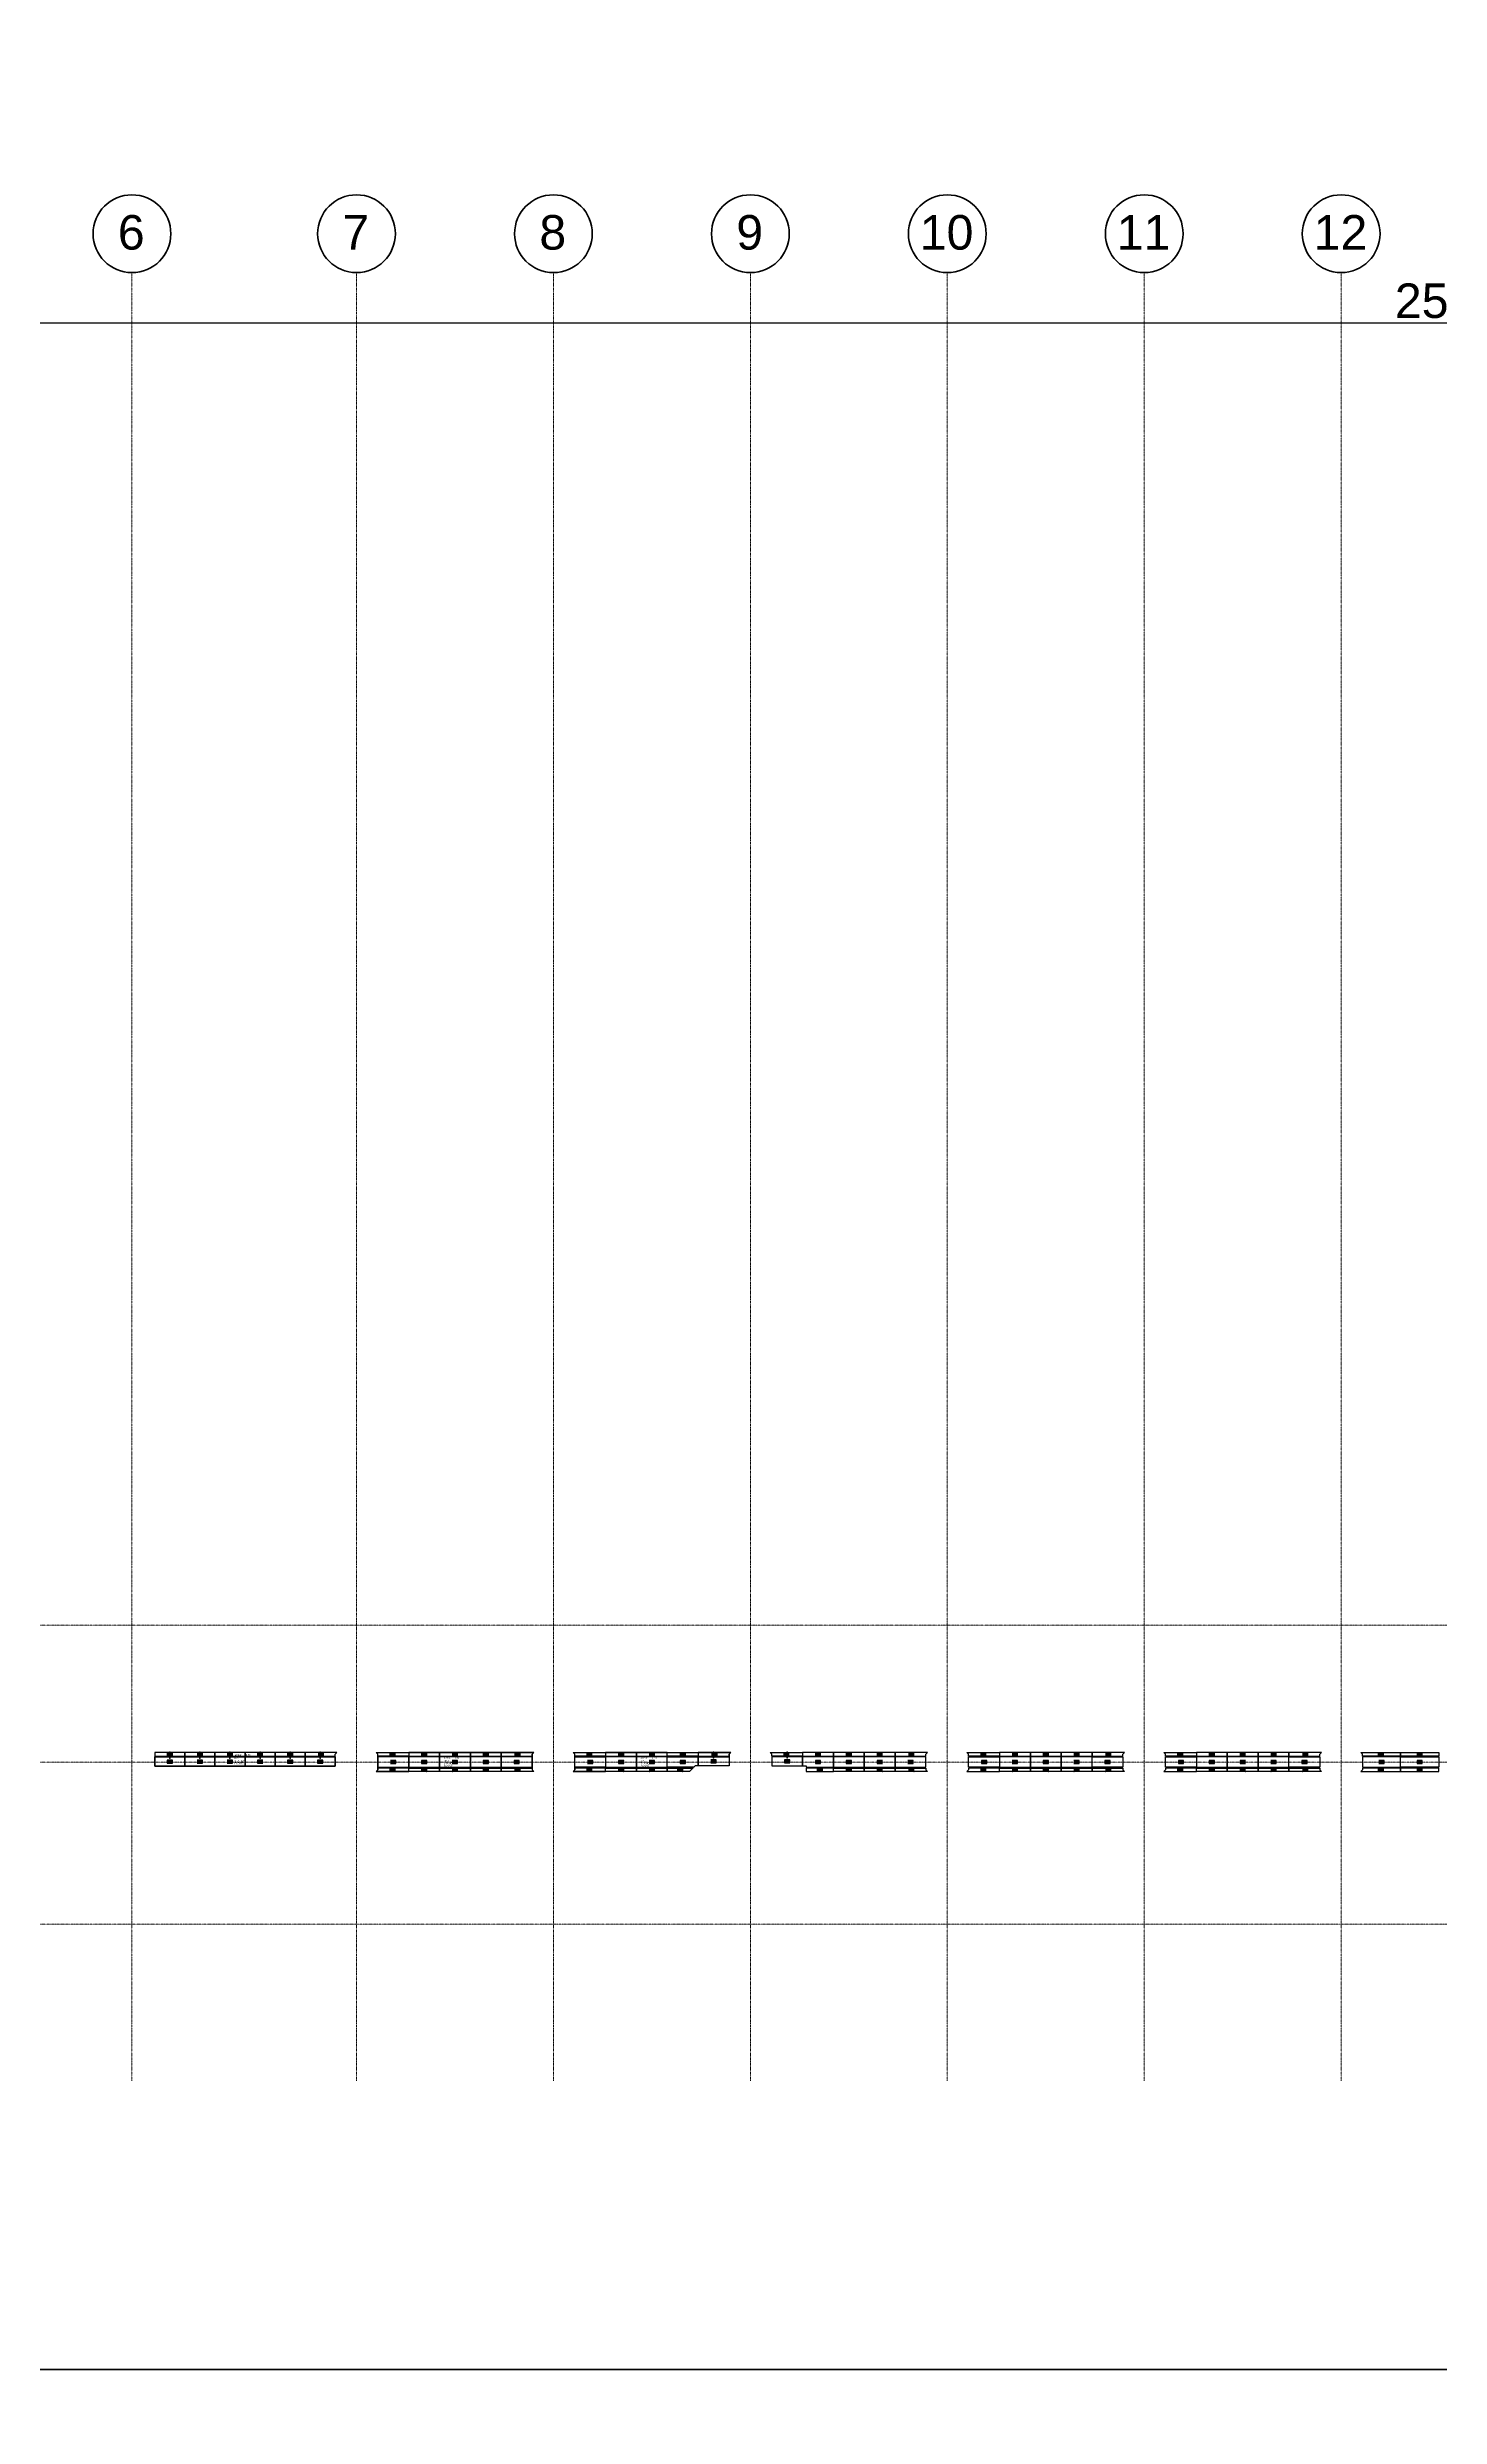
# Model space of a CAD drawing. Header units: millimetres. Extents: x -70132 to 394080, y -1879526 to 121974.
# Drawn here: x 54521 to 135116, y -452602 to -315455 of the extents above; entities that cross this region are included whole.
import ezdxf
from ezdxf.enums import TextEntityAlignment as Align

# ---------------------------------------------------------------- set-up
doc = ezdxf.new("R2010")
doc.units = ezdxf.units.MM
doc.linetypes.add('DPA_Grid _ Level 100', pattern=[10, 5.499999999999999, -1.6, 1.3, -1.6])
for name, color, linetype in [('009 - AHP_06_DATA_TEXT', 3, 'Continuous'), ('009 - AHP_06_PANEL_MAIN_COLOR_1', 3, 'Continuous'), ('C0x_300HK_CODE_DEF_SUB', 250, 'Continuous'), ('TA-FACADE-INFO', 2, 'Continuous'), ('TA-FACADE-OUTLINE', 4, 'Continuous')]:
    doc.layers.add(name, color=color, linetype=linetype)
for name, color, linetype, lineweight in [('A-ANNO-DIMS', 1, 'Continuous', 9), ('S-GRID', 251, 'Continuous', 9), ('S-GRID-IDEN', 3, 'Continuous', 50)]:
    doc.layers.add(name, color=color, linetype=linetype, lineweight=lineweight)
doc.styles.add('Arial', font='arial.ttf', dxfattribs={"height": 1500})
doc.styles.add('Arial_1', font='arial.ttf', dxfattribs={"height": 1999.999999999997})
doc.styles.add('Arial_2', font='arial.ttf', dxfattribs={"height": 3})
doc.styles.get("Standard").update_dxf_attribs({"font": 'arial.ttf'})
doc.dimstyles.new('DPA-DIM-3_0_C-C', dxfattribs={"dimscale": 304.8, "dimtxt": 1530.389099935455, "dimasz": 2.460629921259842, "dimexe": 3.280839895013123, "dimexo": 0.0625, "dimgap": 0.8202099737532808, "dimtad": 1, "dimdec": 0, "dimzin": 0, "dimdsep": 46, "dimtxsty": 'Arial_2', "dimblk1": 'DOTBLANK', "dimblk2": 'DOTBLANK', "dimsah": 1, "dimcen": 0.09, "dimdle": 3.280839895013123, "dimadec": 8, "dimazin": 0, "dimtfac": 1, "dimtdec": 4, "dimtix": 1, "dimtmove": 0, "dimatfit": 3, "dimfxl": 6.561679790026246, "dimfxlon": 1, "dimtvp": 1, "dimtolj": 1, "dimtzin": 0, "dimarcsym": 2})

# ---------------------------------------------------------------- blocks, each defined once
blk = doc.blocks.new('Grid - 100 Scale-586761-03-CONCOURSE LEVEL - REFLECTED CEILING 1_500')
at = {"layer": 'S-GRID-IDEN'}
blk.add_circle((0, 0), 4.500000000000003, dxfattribs=at)
blk = doc.blocks.new('_DotBlank')
at = {"color": 0, "linetype": 'ByBlock', "lineweight": -2}
blk.add_line((-0.5, 0), (-1, 0), dxfattribs=at)
blk.add_circle((0, 0), 0.5, dxfattribs=at)
blk = doc.blocks.new('*D689')
at = {"layer": 'A-ANNO-DIMS', "color": 0, "lineweight": -2, "transparency": 16777216}
for p, q in [((-85660.00000000023, 82207.75775386493), (-85660.00000000023, 84309.26884870073)), ((169599.9999999995, 82207.75775386493), (169599.9999999995, 84309.26884870073)), ((-84910.00000000023, 83309.26884870073), (168849.9999999995, 83309.26884870073))]:
    blk.add_line(p, q, dxfattribs=at)
at = {"layer": 'Defpoints', "color": 0, "transparency": 16777216}
for p in [(169599.9999999995, 83309.26884870073), (-85660.00000000023, 82188.70775386493), (169599.9999999995, 82188.70775386493)]:
    blk.add_point(p, dxfattribs=at)
at = {"layer": 'A-ANNO-DIMS', "color": 0, "lineweight": -2, "transparency": 16777216, "xscale": 750, "yscale": 750, "zscale": 750, "rotation": 180}
blk.add_blockref('_DotBlank', (-85660.00000000023, 83309.26884870073), dxfattribs=at)
at = {"layer": 'A-ANNO-DIMS', "color": 0, "lineweight": -2, "transparency": 16777216, "xscale": 750, "yscale": 750, "zscale": 750}
blk.add_blockref('_DotBlank', (169599.9999999995, 83309.26884870073), dxfattribs=at)
at = {"layer": 'A-ANNO-DIMS', "color": 0, "transparency": 16777216, "insert": (41969.99999999953, 84580.41482414413), "char_height": 1999.999999999997, "width": 8306.481145495824, "attachment_point": 5, "style": 'Arial_1'}
blk.add_mtext('\\A1;255260', dxfattribs=at)
blk = doc.blocks.new('000_CKST-FAMELINE_CEILING06_CODE_PANEL')
at = {"layer": 'C0x_300HK_CODE_DEF_SUB', "color": 0}
for points in [[(-2999.999999999999, 4884.581228599028), (-2774.999999999999, 4884.581228599028), (-2774.999999999999, 5109.581228599028), (-2999.999999999999, 5109.581228599028)], [(-2774.999999999999, 1434.581228599028), (2775, 1434.581228599028), (2775, 4884.581228599028), (-2774.999999999999, 4884.581228599028)], [(-2774.999999999999, 1884.581228599028), (2775, 1884.581228599028), (2775, 2334.581228599028), (-2774.999999999999, 2334.581228599028)], [(-2774.999999999999, 1434.581228599028), (2775, 1434.581228599028), (2775, 1884.581228599028), (-2774.999999999999, 1884.581228599028)], [(-2774.999999999999, 984.5812285990277), (2775, 984.5812285990277), (2775, 1434.581228599028), (-2774.999999999999, 1434.581228599028)], [(-2775, 534.5812285990278), (2775, 534.5812285990278), (2775, 984.5812285990277), (-2775, 984.5812285990277)], [(-2775, 84.58122859902777), (2775, 84.58122859902777), (2775, 534.5812285990278), (-2775, 534.5812285990278)], [(-2775, -365.4187714009722), (2775, -365.4187714009722), (2775, 84.58122859902777), (-2775, 84.58122859902777)], [(2775.000000000001, 4884.581228599028), (3000.000000000001, 4884.581228599028), (3000.000000000001, 5109.581228599028), (2775.000000000001, 5109.581228599028)], [(-3000, -5109.581228599026), (-2775, -5109.581228599026), (-2775, -4884.581228599026), (-3000, -4884.581228599026)], [(-2775, -815.4187714009722), (2775, -815.4187714009722), (2775, -365.4187714009722), (-2775, -365.4187714009722)], [(-2775, -1265.418771400972), (2775, -1265.418771400972), (2775, -815.4187714009722), (-2775, -815.4187714009722)], [(-2775, -1715.418771400972), (2775, -1715.418771400972), (2775, -1265.418771400972), (-2775, -1265.418771400972)], [(-2775, -2165.418771400972), (2775, -2165.418771400972), (2775, -1715.418771400972), (-2775, -1715.418771400972)], [(-2775, -2615.418771400972), (2775, -2615.418771400972), (2775, -2165.418771400972), (-2775, -2165.418771400972)], [(-2775, -3065.418771400973), (2775, -3065.418771400973), (2775, -2615.418771400972), (-2775, -2615.418771400972)], [(-2775, -3515.418771400972), (2775, -3515.418771400972), (2775, -3065.418771400973), (-2775, -3065.418771400973)], [(-2775, -3965.418771400972), (2775, -3965.418771400972), (2775, -3515.418771400972), (-2775, -3515.418771400972)], [(-2775, -4415.418771400972), (2775, -4415.418771400972), (2775, -3965.418771400972), (-2775, -3965.418771400972)], [(-2775, -4865.418771400972), (2775, -4865.418771400972), (2775, -4415.418771400972), (-2775, -4415.418771400972)], [(2775, -5109.581228599026), (3000, -5109.581228599026), (3000, -4884.581228599026), (2775, -4884.581228599026)]]:
    blk.add_lwpolyline(points, close=True, dxfattribs=at)
at = {"layer": 'C0x_300HK_CODE_DEF_SUB', "color": 0, "style": 'Arial'}
for s, p in [('panel_code_name', (-2625, 4580.15592164132)), ('panel_matt_type', (-2625, 2030.15592164132)), ('panel_no', (-2625, 1580.15592164132)), ('panel_name', (-2625, 1130.155921641319)), ('panel_length', (-2625, 680.1559216413197)), ('panel_length_1', (-2625, 230.1559216413198)), ('panel_length_2', (-2625, -219.8440783586802)), (':', (16.93587994542622, 4580.15592164132)), (':', (16.93587994542577, 2030.15592164132)), (':', (16.93587994542577, 1580.15592164132)), (':', (16.93587994542577, 1130.155921641319)), (':', (16.93587994542577, 680.1559216413197)), (':', (16.93587994542577, 210.993464443266)), ('panel_width', (-2625, -669.8440783586802)), ('panel_width_2', (-2625, -1119.84407835868)), ('panel_width_3', (-2625, -1569.84407835868)), ('panel_color', (-2625, -2019.84407835868)), ('panel_shape', (-2625, -2469.844078358681)), ('panel_add-on', (-2625, -2919.844078358681)), ('panel_date-create', (-2625, -3369.84407835868)), ('panel_station', (-2625, -3819.844078358681)), ('panel_level', (-2625, -4269.84407835868)), ('panel_zone', (-2625, -4719.84407835868)), (':', (16.93587994542577, -219.8440783586802)), (':', (16.93587994542577, -669.8440783586802)), (':', (16.93587994542577, -1119.84407835868)), (':', (16.93587994542577, -1569.84407835868)), (':', (16.93587994542577, -2019.84407835868)), (':', (16.93587994542577, -2469.844078358681)), (':', (16.93587994542577, -2919.844078358681)), (':', (16.93587994542577, -3369.84407835868)), (':', (16.93587994542622, -3819.844078358681)), (':', (16.93587994542622, -4269.84407835868)), (':', (16.93587994542622, -4719.84407835868))]:
    blk.add_text(s, height=224.9999999999997, dxfattribs=at).set_placement(p)
blk.add_attdef('panel_code_name', text='', height=224.9999999999997, dxfattribs=at).set_placement((178.9358799454262, 4805.155921641319), align=Align.TOP_LEFT)
for tag, p in [('panel_matt_type', (178.9358799454257, 2030.15592164132)), ('panel_no', (178.9358799454257, 1580.15592164132)), ('panel_name', (178.9358799454257, 1130.155921641319)), ('panel_length', (178.9358799454257, 680.1559216413197)), ('panel_length_2', (178.9358799454257, 230.1559216413198)), ('panel_length_3', (178.9358799454257, -219.8440783586802)), ('panel_width', (178.9358799454257, -669.8440783586802)), ('panel_width_2', (178.9358799454257, -1119.84407835868)), ('panel_width_3', (178.9358799454257, -1569.84407835868)), ('panel_color', (178.9358799454257, -2019.84407835868)), ('panel_shape', (178.9358799454257, -2469.844078358681)), ('panel_add-on', (178.9358799454257, -2919.844078358681)), ('panel_date-create', (178.9358799454257, -3369.84407835868)), ('panel_station', (178.9358799454262, -3819.844078358681)), ('panel_level', (178.9358799454262, -4269.84407835868)), ('panel_zone', (178.9358799454262, -4719.84407835868))]:
    blk.add_attdef(tag, p, '', height=224.9999999999997, dxfattribs=at)
blk = doc.blocks.new('facade_1_INFO')
at = {"color": 0}
for s, p in [('AREA:', (-65, 24)), ('MAT:', (-65, 8)), ('STATION:', (-65, -8)), ('FLOOR:', (-65, -24))]:
    blk.add_text(s, height=10, dxfattribs=at).set_placement(p, align=Align.MIDDLE_LEFT)
for tag, p in [('AREA', (0, 24)), ('MAT', (0, 8)), ('STATION', (0, -8)), ('FLOOR', (0, -24))]:
    blk.add_attdef(tag, text='', height=10, dxfattribs=at).set_placement(p, align=Align.MIDDLE_LEFT)
blk = doc.blocks.new('A$C5f3c2f01')
at = {"layer": 'S-GRID', "linetype": 'DPA_Grid _ Level 100'}
for p, q in [((-35799.99999590963, -18460.12687894061), (-35799.99999590963, 86222.43353565357)), ((-22800.00000000023, -18460.12687894061), (-22800.00000000023, 86222.43353565357)), ((-11400, -18460.12687894061), (-11400, 86222.43353565357)), ((0, -18460.12687894061), (0, 86222.43353565357)), ((11400, -18460.12687894061), (11400, 86222.43353565357)), ((22800, -18460.12687894061), (22800, 86222.43353565357)), ((34199.99999999977, -18460.12687894061), (34199.99999999977, 86222.43353565357)), ((206752.3866954807, 7929.999999999418), (-116311.4406829504, 7930.000000000466)), ((206752.3866954807, -6.402843e-10), (-116311.4406829504, 4.074536e-10)), ((206752.3866954809, -9385.00000000064), (-116311.4406829504, -9384.999999999593))]:
    blk.add_line(p, q, dxfattribs=at)
at = {"layer": 'S-GRID-IDEN', "xscale": 499.9999999999994, "yscale": 499.9999999999994, "zscale": 499.9999999999994}
for p in [(-35799.99999590777, 88472.43353565373), (-22799.99999999814, 88472.43353565373), (-11399.99999999837, 88472.43353565373), (1.6298145e-09, 88472.43353565373), (11400.00000000186, 88472.43353565373), (22800.00000000163, 88472.43353565373), (34200.0000000014, 88472.43353565373)]:
    blk.add_blockref('Grid - 100 Scale-586761-03-CONCOURSE LEVEL - REFLECTED CEILING 1_500', p, dxfattribs=at)
at = {"layer": 'S-GRID-IDEN', "lineweight": 9, "char_height": 1999.999999999997, "attachment_point": 1, "style": 'Arial'}
for s, insert, width in [('6', (-36616.45209478983, 89551.9133201525), 1883.965624999998), ('7', (-23616.4520988802, 89551.9133201525), 1883.965624999998), ('8', (-12216.45209888043, 89551.9133201525), 1883.965624999998), ('9', (-816.4520988804287, 89551.9133201525), 1883.965624999998), ('10', (9806.047901119804, 89551.9133201525), 3767.931249999996), ('11', (21206.04790111957, 89551.9133201525), 3767.931249999996), ('12', (32606.04790111934, 89551.9133201525), 3767.931249999996)]:
    blk.add_mtext(s, dxfattribs=dict(at, insert=insert, width=width))
at = {"layer": 'A-ANNO-DIMS'}
dim = blk.add_linear_dim(base=(169599.9999999995, 83309.26884870073), p1=(-85660.00000000023, 82188.70775386493), p2=(169599.9999999995, 82188.70775386493), dimstyle='DPA-DIM-3_0_C-C', override={"dimpost": '<>', "dimtxsty": 'Arial_1', "dimfxl": 255259.9999999998}, dxfattribs=at)
dim.commit()
dim.dimension.update_dxf_attribs({"geometry": '*D689', "text_midpoint": (41969.99999999953, 83309.26884870073), "dimtype": 128})

msp = doc.modelspace()

# ---------------------------------------------------------------- linework, layer by layer
at = {"color": 2}
for points in [[(-66720.11581736436, -449883.1427221522), (356364.0841636546, -449883.1427221522), (356364.0841636546, -306918.8980602287), (-66720.11581736436, -306918.8980602287)], [(-66720.11581736436, -592847.3873840757), (356364.0841636546, -592847.3873840757), (356364.0841636546, -449883.1427221522), (-66720.11581736436, -449883.1427221522)]]:
    msp.add_lwpolyline(points, close=True, dxfattribs=at)
for p in [(61611.22593788989, -414138.0484497504), (63351.22593788988, -414138.0484497504), (65091.22593788989, -414138.0484497504), (66831.22593788989, -414138.0484497504), (68571.22593788989, -414138.0484497504), (70311.22593788989, -414138.0484498626), (93088.22593788987, -414138.0484498625), (97344.22593788989, -414138.0484498626), (61611.22593788989, -414478.0484498626), (63351.22593788988, -414478.0484498626), (65091.22593788989, -414478.0484498626), (66831.22593788989, -414478.0484498626), (68571.22593788989, -414478.0484498626), (70311.22593788989, -414478.0484498626), (72416.22593788989, -414713.0484498626), (74544.22593789012, -414713.0484498626), (76330.22593788989, -414713.0484498626), (78116.22593788989, -414713.0484498626), (79902.22593788989, -414713.0484498626), (81688.2259378899, -414713.0484498626), (85944.22593788989, -414713.0484498626), (87730.22593788987, -414713.0484498626), (89516.22593788989, -414713.0484498626), (93088.22593788987, -414463.0484498626), (97344.22593788989, -414463.0484498626), (100916.2259376484, -414713.0484498626), (102702.2259375041, -414713.0484498626), (104488.2259375041, -414713.0484498626), (108744.2259378901, -414713.0484498626), (110530.2259378901, -414713.0484498626), (112316.2259378901, -414713.0484498626), (114102.2259378901, -414713.0484498626), (115888.2259378899, -414713.0484498626), (120144.2259378899, -414713.0484498626), (121930.2259378899, -414713.0484498626), (123716.2259378899, -414713.0484498626), (125502.2259378899, -414713.0484498626), (127288.2259378899, -414713.0484498626), (131755.2259378899, -414713.0484498626), (133962.2259378899, -414713.0484498626)]:
    msp.add_point(p)
at = {"layer": '009 - AHP_06_PANEL_MAIN_COLOR_1'}
for points in [[(60741.22593788989, -414163.0484498628), (60741.22593788989, -414363.0484497504), (62481.22593788989, -414363.0484497504), (62481.22593788989, -414163.0484498628)], [(62481.22593788989, -414163.0484498628), (62481.22593788989, -414363.0484497504), (64221.22593788989, -414363.0484497504), (64221.22593788989, -414163.0484498628)], [(64221.22593788989, -414163.0484498628), (64221.22593788989, -414363.0484497504), (65961.22593788987, -414363.0484497504), (65961.22593788987, -414163.0484498628)], [(65961.22593788987, -414163.0484498628), (65961.22593788987, -414363.0484497504), (67701.22593788989, -414363.0484497504), (67701.22593788989, -414163.0484498628)], [(67701.22593788989, -414163.0484498628), (67701.22593788989, -414363.0484497504), (69441.22593788989, -414363.0484497504), (69441.22593788989, -414163.0484498628)], [(69441.22593788989, -414163.0484498626), (69441.22593788989, -414363.0484498626), (71181.22593788989, -414363.0484498626), (71181.225967766, -414259.1958030367), (71277.37332093995, -414163.0484498626)], [(73651.22593789012, -414363.0484498632), (73651.22593789012, -414259.1956331053), (73555.07875464857, -414163.0484498637), (75437.22593789012, -414163.0484498631), (75437.22593789012, -414363.0484498632)], [(75437.22593788989, -414163.0484499749), (75437.22593788989, -414363.0484498626), (77223.22593788989, -414363.0484498626), (77223.22593788989, -414163.0484499749)], [(77223.22593788989, -414163.0484499749), (77223.22593788989, -414363.0484498626), (79009.22593788989, -414363.0484498626), (79009.22593788989, -414163.0484499749)], [(79009.22593788989, -414163.0484499749), (79009.22593788989, -414363.0484498626), (80795.22593788987, -414363.0484498626), (80795.22593788987, -414163.0484499749)], [(80795.22593788987, -414163.0484498631), (80795.22593788987, -414363.0484498632), (82581.22593788989, -414363.0484498632), (82581.22593788989, -414259.1956361632), (82677.37312113144, -414163.0484498637)], [(86837.22593788989, -414163.0484498631), (86837.22593788989, -414363.0484498632), (85051.22593788989, -414363.0484498632), (85051.22593788989, -414259.1956361632), (84955.07875464832, -414163.0484498637)], [(86837.22593788989, -414163.0484499749), (86837.22593788989, -414363.0484498626), (88623.22593788987, -414363.0484498626), (88623.22593788987, -414163.0484499749)], [(88623.22593788987, -414163.0484499749), (88623.22593788987, -414363.0484498626), (90409.22593788989, -414363.0484498626), (90409.22593788989, -414163.0484499749)], [(92195.22593779839, -414363.0484498626), (90409.22593788989, -414363.0484498626), (90409.22593788989, -414163.0484499749), (92195.22593779839, -414163.0484499749)], [(92195.22593779839, -414163.0484499748), (92195.22593779839, -414363.0484498626), (93981.2259379814, -414363.0484498626), (93981.22596785752, -414259.195803149), (94077.37332103145, -414163.0484499748)], [(98237.22593798139, -414163.0484984617), (98237.22593798139, -414363.0484498626), (96451.22593779839, -414363.0484498626), (96451.22590792226, -414259.1958516358), (96355.07855474832, -414163.0484984617)], [(100023.2258920853, -414163.0469960138), (98237.22593798139, -414163.0470932122), (98237.22593798139, -414363.0484498626), (100023.2259029699, -414363.0484498626)], [(100023.2259376484, -414163.0484499749), (100023.2259376484, -414363.0484498626), (101809.2259376484, -414363.0484498626), (101809.2259376484, -414163.0484499749)], [(101809.2259375041, -414163.0484499749), (101809.2259375041, -414363.0484498626), (103595.2259375041, -414363.0484498626), (103595.2259375041, -414163.0484499749)], [(103595.2259375041, -414163.0484498631), (103595.2259375041, -414363.0484498632), (105381.2259375041, -414363.0484498632), (105381.2259375041, -414259.1956361632), (105477.3731207456, -414163.0484498637)], [(109637.2259378901, -414163.0484498631), (109637.2259378901, -414363.0484498632), (107851.2259378901, -414363.0484498632), (107851.2259378901, -414259.1956361632), (107755.0787546486, -414163.0484498637)], [(109637.2259378901, -414163.0484499749), (109637.2259378901, -414363.0484498626), (111423.2259378901, -414363.0484498626), (111423.2259378901, -414163.0484499749)], [(111423.2259378901, -414163.0484499749), (111423.2259378901, -414363.0484498626), (113209.2259378901, -414363.0484498626), (113209.2259378901, -414163.0484499749)], [(113209.2259378901, -414163.0484499749), (113209.2259378901, -414363.0484498626), (114995.2259378901, -414363.0484498626), (114995.2259378901, -414163.0484499749)], [(116781.2259378899, -414363.0484498632), (116781.2259378899, -414259.1956331053), (116877.3731211314, -414163.0484498637), (114995.2259378899, -414163.0484498631), (114995.2259378899, -414363.0484498632)], [(121037.2259378899, -414163.0484498631), (121037.2259378899, -414363.0484498632), (119251.2259378899, -414363.0484498632), (119251.2259378899, -414259.1956361632), (119155.0787546483, -414163.0484498637)], [(121037.2259378899, -414163.0484499749), (121037.2259378899, -414363.0484498626), (122823.2259378899, -414363.0484498626), (122823.2259378899, -414163.0484499749)], [(122823.2259378899, -414163.0484499749), (122823.2259378899, -414363.0484498626), (124609.2259378899, -414363.0484498626), (124609.2259378899, -414163.0484499749)], [(124609.2259378899, -414163.0484499749), (124609.2259378899, -414363.0484498626), (126395.2259378899, -414363.0484498626), (126395.2259378899, -414163.0484499749)], [(128181.2259378899, -414363.0484498632), (128181.2259378899, -414259.1956331053), (128277.3731211314, -414163.0484498637), (126395.2259378899, -414163.0484498631), (126395.2259378899, -414363.0484498632)], [(130651.7259378899, -414363.0484498632), (130651.7259378899, -414259.1956331053), (130555.5787546483, -414163.0484498637), (132858.7259378899, -414163.0484498631), (132858.7259378899, -414363.0484498632)], [(135065.7259378899, -414163.0484499749), (135065.7259378899, -414363.0484498626), (132858.7259378899, -414363.0484498626), (132858.7259378899, -414163.0484499749)], [(62481.22593788989, -414413.0484497504), (62481.22593788989, -414953.0484498626), (60741.22593788989, -414953.0484498626), (60741.22593788989, -414413.0484497504)], [(64221.22593788989, -414413.0484497504), (64221.22593788989, -414953.0484498626), (62481.22593788989, -414953.0484498626), (62481.22593788989, -414413.0484497504)], [(65961.22593788987, -414413.0484497504), (65961.22593788987, -414953.0484498626), (64221.22593788989, -414953.0484498626), (64221.22593788989, -414413.0484497504)], [(67701.22593788989, -414413.0484497504), (67701.22593788989, -414953.0484498626), (65961.22593788987, -414953.0484498626), (65961.22593788987, -414413.0484497504)], [(69441.22593788989, -414413.0484497504), (69441.22593788989, -414953.0484498626), (67701.22593788989, -414953.0484498626), (67701.22593788989, -414413.0484497504)], [(71181.22593788989, -414413.0484498626), (71181.22593788989, -414953.0484498626), (69441.22593788989, -414953.0484498626), (69441.22593788989, -414413.0484498626)], [(75437.22593789012, -415263.0484498621), (75437.22593789012, -415063.0484498621), (73651.22593789012, -415063.0484498621), (73651.22593789012, -415166.9012635621), (73555.07875464857, -415263.0484498615)], [(75437.22593789012, -415013.0484498621), (75437.22593789012, -414413.0484498631), (73651.22593789012, -414413.0484498631), (73651.22593789012, -415013.0484498621)], [(75437.22593788989, -414413.0484498626), (75437.22593788989, -415013.0484498626), (77223.22593788989, -415013.0484498626), (77223.22593788989, -414413.0484498626)], [(77223.22593788989, -415063.0484498626), (77223.22593788989, -415263.0484497502), (75437.22593788989, -415263.0484497502), (75437.22593788989, -415063.0484498626)], [(77223.22593788989, -414413.0484498626), (77223.22593788989, -415013.0484498626), (79009.22593788989, -415013.0484498626), (79009.22593788989, -414413.0484498626)], [(79009.22593788989, -415063.0484498626), (79009.22593788989, -415263.0484497502), (77223.22593788989, -415263.0484497502), (77223.22593788989, -415063.0484498626)], [(79009.22593788989, -414413.0484498626), (79009.22593788989, -415013.0484498626), (80795.22593788987, -415013.0484498626), (80795.22593788987, -414413.0484498626)], [(80795.22593788987, -415063.0484498626), (80795.22593788987, -415263.0484497502), (79009.22593788989, -415263.0484497502), (79009.22593788989, -415063.0484498626)], [(80795.22593788987, -414413.0484498631), (80795.22593788987, -415013.0484498621), (82581.22593788989, -415013.0484498621), (82581.22593788989, -414413.0484498631)], [(82581.22593788989, -415063.0484498621), (82581.22593788989, -415166.9012666199), (82677.37312113144, -415263.0484498615), (80795.22593788987, -415263.0484498621), (80795.22593788987, -415063.0484498621)], [(85051.22593788989, -415063.0484498621), (85051.22593788989, -415166.9012666199), (84955.07875464832, -415263.0484498615), (86837.22593788989, -415263.0484498621), (86837.22593788989, -415063.0484498621)], [(86837.22593788989, -414413.0484498631), (86837.22593788989, -415013.0484498621), (85051.22593788989, -415013.0484498621), (85051.22593788989, -414413.0484498631)], [(86837.22593788989, -414413.0484498626), (86837.22593788989, -415013.0484498626), (88623.22593788987, -415013.0484498626), (88623.22593788987, -414413.0484498626)], [(88623.22593788987, -415063.0484498626), (88623.22593788987, -415263.0484497502), (86837.22593788989, -415263.0484497502), (86837.22593788989, -415063.0484498626)], [(88623.22593788987, -414413.0484498626), (88623.22593788987, -415013.0484498626), (90409.22593788989, -415013.0484498626), (90409.22593788989, -414413.0484498626)], [(90409.22593788989, -415063.0484498626), (90409.22593788989, -415263.0484497502), (88623.22593788987, -415263.0484497502), (88623.22593788987, -415063.0484498626)], [(92013.2643600842, -414938.0484499747), (91938.26436019642, -415013.0484498626), (90409.22593788989, -415013.0484498626), (90409.22593788989, -414413.0484498626), (92195.22593779839, -414413.0484498626), (92195.22593779839, -414938.0484499752), (92013.2643600842, -414938.0484499747)], [(91688.26436030888, -415263.0484497502), (90409.22593788989, -415263.0484497502), (90409.22593788989, -415063.0484498626), (91888.26436019642, -415063.0484498626)], [(93981.2259379814, -414413.0484498626), (93981.2259379814, -414938.0484498626), (92195.22593779839, -414938.0484498626), (92195.22593779839, -414413.0484498626)], [(96451.22593779839, -414413.0484498626), (96451.22593779839, -414938.0484498626), (98237.22593798139, -414938.0484498626), (98237.22593798139, -414413.0484498626)], [(100023.225905691, -414413.0484498626), (98237.22593798139, -414413.0484498626), (98237.22593798139, -414938.0484499748), (98451.22594192391, -414938.0484499749), (98451.22594192391, -415013.0484498626), (100023.2259383444, -415013.0484498626)], [(100023.2259410654, -415063.0484498626), (98451.22594192391, -415063.0484498626), (98451.22594192415, -415263.0496533467), (100023.2259376484, -415263.0496533467)], [(100023.2259376484, -414413.0484498626), (100023.2259376484, -415013.0484498626), (101809.2259376484, -415013.0484498626), (101809.2259376484, -414413.0484498626)], [(101809.2259376484, -415063.0484498626), (101809.2259376484, -415263.0484497502), (100023.2259376484, -415263.0484497502), (100023.2259376484, -415063.0484498626)], [(101809.2259375041, -414413.0484498626), (101809.2259375041, -415013.0484498626), (103595.2259375041, -415013.0484498626), (103595.2259375041, -414413.0484498626)], [(103595.2259375041, -415063.0484498626), (103595.2259375041, -415263.0484497502), (101809.2259375041, -415263.0484497502), (101809.2259375041, -415063.0484498626)], [(103595.2259375041, -414413.0484498631), (103595.2259375041, -415013.0484498621), (105381.2259375041, -415013.0484498621), (105381.2259375041, -414413.0484498631)], [(105381.2259375041, -415063.0484498621), (105381.2259375041, -415166.9012666199), (105477.3731207456, -415263.0484498615), (103595.2259375041, -415263.0484498621), (103595.2259375041, -415063.0484498621)], [(107851.2259378901, -415063.0484498621), (107851.2259378901, -415166.9012666199), (107755.0787546486, -415263.0484498615), (109637.2259378901, -415263.0484498621), (109637.2259378901, -415063.0484498621)], [(109637.2259378901, -414413.0484498631), (109637.2259378901, -415013.0484498621), (107851.2259378901, -415013.0484498621), (107851.2259378901, -414413.0484498631)], [(109637.2259378901, -414413.0484498626), (109637.2259378901, -415013.0484498626), (111423.2259378901, -415013.0484498626), (111423.2259378901, -414413.0484498626)], [(111423.2259378901, -415063.0484498626), (111423.2259378901, -415263.0484497502), (109637.2259378901, -415263.0484497502), (109637.2259378901, -415063.0484498626)], [(111423.2259378901, -414413.0484498626), (111423.2259378901, -415013.0484498626), (113209.2259378901, -415013.0484498626), (113209.2259378901, -414413.0484498626)], [(113209.2259378901, -415063.0484498626), (113209.2259378901, -415263.0484497502), (111423.2259378901, -415263.0484497502), (111423.2259378901, -415063.0484498626)], [(113209.2259378901, -414413.0484498626), (113209.2259378901, -415013.0484498626), (114995.2259378901, -415013.0484498626), (114995.2259378901, -414413.0484498626)], [(114995.2259378901, -415063.0484498626), (114995.2259378901, -415263.0484497502), (113209.2259378901, -415263.0484497502), (113209.2259378901, -415063.0484498626)], [(114995.2259378899, -415013.0484498621), (114995.2259378899, -414413.0484498631), (116781.2259378899, -414413.0484498631), (116781.2259378899, -415013.0484498621)], [(114995.2259378899, -415263.0484498621), (114995.2259378899, -415063.0484498621), (116781.2259378899, -415063.0484498621), (116781.2259378899, -415166.9012635621), (116877.3731211314, -415263.0484498615)], [(119251.2259378899, -415063.0484498621), (119251.2259378899, -415166.9012666199), (119155.0787546483, -415263.0484498615), (121037.2259378899, -415263.0484498621), (121037.2259378899, -415063.0484498621)], [(121037.2259378899, -414413.0484498631), (121037.2259378899, -415013.0484498621), (119251.2259378899, -415013.0484498621), (119251.2259378899, -414413.0484498631)], [(121037.2259378899, -414413.0484498626), (121037.2259378899, -415013.0484498626), (122823.2259378899, -415013.0484498626), (122823.2259378899, -414413.0484498626)], [(122823.2259378899, -415063.0484498626), (122823.2259378899, -415263.0484497502), (121037.2259378899, -415263.0484497502), (121037.2259378899, -415063.0484498626)], [(122823.2259378899, -414413.0484498626), (122823.2259378899, -415013.0484498626), (124609.2259378899, -415013.0484498626), (124609.2259378899, -414413.0484498626)], [(124609.2259378899, -415063.0484498626), (124609.2259378899, -415263.0484497502), (122823.2259378899, -415263.0484497502), (122823.2259378899, -415063.0484498626)], [(124609.2259378899, -414413.0484498626), (124609.2259378899, -415013.0484498626), (126395.2259378899, -415013.0484498626), (126395.2259378899, -414413.0484498626)], [(126395.2259378899, -415063.0484498626), (126395.2259378899, -415263.0484497502), (124609.2259378899, -415263.0484497502), (124609.2259378899, -415063.0484498626)], [(126395.2259378899, -415013.0484498621), (126395.2259378899, -414413.0484498631), (128181.2259378899, -414413.0484498631), (128181.2259378899, -415013.0484498621)], [(126395.2259378899, -415263.0484498621), (126395.2259378899, -415063.0484498621), (128181.2259378899, -415063.0484498621), (128181.2259378899, -415166.9012635621), (128277.3731211314, -415263.0484498615)], [(132858.7259378899, -415263.0484498621), (132858.7259378899, -415063.0484498621), (130651.7259378899, -415063.0484498621), (130651.7259378899, -415166.9012635621), (130555.5787546483, -415263.0484498615)], [(132858.7259378899, -415013.0484498621), (132858.7259378899, -414413.0484498631), (130651.7259378899, -414413.0484498631), (130651.7259378899, -415013.0484498621)], [(135065.7259378899, -414413.0484498626), (135065.7259378899, -415013.0484498626), (132858.7259378899, -415013.0484498626), (132858.7259378899, -414413.0484498626)], [(132858.7259378899, -415063.0484498626), (132858.7259378899, -415263.0484497502), (135065.7259378899, -415263.0484497502), (135065.7259378899, -415063.0484498626)]]:
    msp.add_lwpolyline(points, close=True, dxfattribs=at)
at = {"layer": 'TA-FACADE-OUTLINE', "color": 4}
for points in [[(71277.37332093995, -414163.0484498626), (60741.22593788989, -414163.0484498628), (60741.22593788989, -414953.0484498626), (71181.22593788989, -414953.0484498626), (71181.225967766, -414259.1958030367)], [(73651.22593789012, -414259.1956331053), (73555.07875464857, -414163.0484498637), (82677.37312113144, -414163.0484498637), (82581.22593788989, -414259.1956361632), (82581.22593788989, -415166.9012666199), (82677.37312113144, -415263.0484498615), (73555.07875464857, -415263.0484498615), (73651.22593789012, -415166.9012635621)], [(85051.22593788989, -414259.1956361632), (84955.07875464832, -414163.0484498637), (94077.37332103145, -414163.0484499748), (93981.22596785752, -414259.195803149), (93981.2259379814, -414938.0484498626), (92013.2643600842, -414938.0484499747), (91938.26436019642, -415013.0484498626), (91888.26436019642, -415013.0484498626), (91888.26436019642, -415063.0484498626), (91688.26436030888, -415263.0484497502), (84955.07875464832, -415263.0484498615), (85051.22593788989, -415166.9012666199)]]:
    msp.add_lwpolyline(points, close=True, dxfattribs=at)

# ---------------------------------------------------------------- block references
msp.add_blockref('A$C5f3c2f01', (95216.22593379952, -414713.0484498627))
at = {"layer": '009 - AHP_06_DATA_TEXT', "xscale": 0.03, "yscale": 0.03, "zscale": 0.03, "rotation": 90}
for p, values in [((61611.22593788989, -414263.0484498066), {'panel_length': '1740', 'panel_width': '199.999999887601'}), ((63351.22593788988, -414263.0484498066), {'panel_length': '1740', 'panel_width': '199.999999887601'}), ((65091.22593788989, -414263.0484498066), {'panel_length': '1740', 'panel_width': '199.999999887601'}), ((66831.22593788989, -414263.0484498066), {'panel_length': '1740', 'panel_width': '199.999999887601'}), ((68571.22593788989, -414263.0484498066), {'panel_length': '1740', 'panel_width': '199.999999887601'}), ((70359.29962941492, -414263.0484498626), {'panel_matt_type': 'C06_TZP', 'panel_length': '1836.14738305006', 'panel_width': '200'}), ((74496.15234626934, -414263.0484498631), {'panel_matt_type': 'C06_TZP', 'panel_length': '1882.14718324156', 'panel_width': '200'}), ((76330.22593788989, -414263.0484499188), {'panel_length': '1786', 'panel_width': '199.999999887659'}), ((78116.22593788989, -414263.0484499188), {'panel_length': '1786', 'panel_width': '199.999999887659'}), ((79902.22593788989, -414263.0484499188), {'panel_length': '1786', 'panel_width': '199.999999887659'}), ((81736.29952951067, -414263.0484498631), {'panel_matt_type': 'C06_TZP', 'panel_length': '1882.14718324156', 'panel_width': '200'}), ((85896.15234626911, -414263.0484498631), {'panel_matt_type': 'C06_TZP', 'panel_length': '1882.14718324156', 'panel_width': '200'}), ((87730.22593788987, -414263.0484499188), {'panel_length': '1786', 'panel_width': '199.999999887659'}), ((89516.22593788989, -414263.0484499188), {'panel_length': '1786', 'panel_width': '199.999999887659'}), ((91302.22593784412, -414263.0484499188), {'panel_length': '1785.9999999085', 'panel_width': '199.999999887659'}), ((93136.29962941492, -414263.0484499187), {'panel_matt_type': 'C06_TZP', 'panel_length': '1882.14738323307', 'panel_width': '199.999999887659'}), ((97296.15224636486, -414263.0484741622), {'panel_matt_type': 'C06_TZP', 'panel_length': '1882.14738323307', 'panel_width': '199.999951400852'}), ((99130.22592047568, -414263.0477229382), {'panel_length': '1785.99996498856', 'panel_width': '200.001453848847'}), ((100916.2259376484, -414263.0484499188), {'panel_length': '1786', 'panel_width': '199.999999887659'}), ((102702.2259375041, -414263.0484499188), {'panel_length': '1786', 'panel_width': '199.999999887659'}), ((104536.2995291249, -414263.0484498631), {'panel_matt_type': 'C06_TZP', 'panel_length': '1882.14718324156', 'panel_width': '200'}), ((108696.1523462693, -414263.0484498631), {'panel_matt_type': 'C06_TZP', 'panel_length': '1882.14718324156', 'panel_width': '200'}), ((110530.2259378901, -414263.0484499188), {'panel_length': '1786', 'panel_width': '199.999999887659'}), ((112316.2259378901, -414263.0484499188), {'panel_length': '1786', 'panel_width': '199.999999887659'}), ((114102.2259378901, -414263.0484499188), {'panel_length': '1786', 'panel_width': '199.999999887659'}), ((115936.2995295107, -414263.0484498631), {'panel_matt_type': 'C06_TZP', 'panel_length': '1882.14718324156', 'panel_width': '200'}), ((120096.1523462691, -414263.0484498631), {'panel_matt_type': 'C06_TZP', 'panel_length': '1882.14718324156', 'panel_width': '200'}), ((121930.2259378899, -414263.0484499188), {'panel_length': '1786', 'panel_width': '199.999999887659'}), ((123716.2259378899, -414263.0484499188), {'panel_length': '1786', 'panel_width': '199.999999887659'}), ((125502.2259378899, -414263.0484499188), {'panel_length': '1786', 'panel_width': '199.999999887659'}), ((127336.2995295107, -414263.0484498631), {'panel_matt_type': 'C06_TZP', 'panel_length': '1882.14718324156', 'panel_width': '200'}), ((131707.1523462691, -414263.0484498631), {'panel_matt_type': 'C06_TZP', 'panel_length': '2303.14718324156', 'panel_width': '200'}), ((133962.2259378899, -414263.0484499188), {'panel_length': '2207', 'panel_width': '199.999999887659'}), ((61611.22593788989, -414683.0484498065), {'panel_length': '1740', 'panel_width': '540.000000112224'}), ((63351.22593788988, -414683.0484498065), {'panel_length': '1740', 'panel_width': '540.000000112224'}), ((65091.22593788989, -414683.0484498065), {'panel_length': '1740', 'panel_width': '540.000000112224'}), ((66831.22593788989, -414683.0484498065), {'panel_length': '1740', 'panel_width': '540.000000112224'}), ((68571.22593788989, -414683.0484498065), {'panel_length': '1740', 'panel_width': '540.000000112224'}), ((70311.22593788989, -414683.0484498626), {'panel_length': '1740', 'panel_width': '540'}), ((74496.15234626934, -415163.0484498621), {'panel_matt_type': 'C06_TZP', 'panel_length': '1882.14718324156', 'panel_width': '200'}), ((74544.22593789012, -414713.0484498626), {'panel_length': '1786', 'panel_width': '599.999999998952'}), ((76330.22593788989, -414713.0484498626), {'panel_length': '1786', 'panel_width': '600'}), ((76330.22593788989, -415163.0484498064), {'panel_length': '1786', 'panel_width': '199.999999887659'}), ((78116.22593788989, -414713.0484498626), {'panel_length': '1786', 'panel_width': '600'}), ((78116.22593788989, -415163.0484498064), {'panel_length': '1786', 'panel_width': '199.999999887659'}), ((79902.22593788989, -414713.0484498626), {'panel_length': '1786', 'panel_width': '600'}), ((79902.22593788989, -415163.0484498064), {'panel_length': '1786', 'panel_width': '199.999999887659'}), ((81688.2259378899, -414713.0484498626), {'panel_length': '1786', 'panel_width': '599.999999998952'}), ((81736.29952951067, -415163.0484498621), {'panel_matt_type': 'C06_TZP', 'panel_length': '1882.14718324156', 'panel_width': '200'}), ((85896.15234626911, -415163.0484498621), {'panel_matt_type': 'C06_TZP', 'panel_length': '1882.14718324156', 'panel_width': '200'}), ((85944.22593788989, -414713.0484498626), {'panel_length': '1786', 'panel_width': '599.999999998952'}), ((87730.22593788987, -414713.0484498626), {'panel_length': '1786', 'panel_width': '600'}), ((87730.22593788987, -415163.0484498064), {'panel_length': '1786', 'panel_width': '199.999999887659'}), ((89516.22593788989, -414713.0484498626), {'panel_length': '1786', 'panel_width': '600'}), ((89516.22593788989, -415163.0484498064), {'panel_length': '1786', 'panel_width': '199.999999887659'}), ((91148.74514904316, -415163.0484498064), {'panel_matt_type': 'C06_TZP', 'panel_length': '1479.03842230653', 'panel_width': '199.999999887659'}), ((91302.22593784412, -414713.0484498626), {'panel_length': '1785.9999999085', 'panel_width': '600'}), ((93088.22593788987, -414675.5484498626), {'panel_length': '1786.000000183', 'panel_width': '525.000000000058'}), ((97344.22593788989, -414675.5484498626), {'panel_length': '1786.000000183', 'panel_width': '525'}), ((99130.22593816288, -414713.0484498626), {'panel_length': '1786.00000036298', 'panel_width': '600'}), ((99237.22594149467, -415163.0490516047), {'panel_length': '1571.99999914155', 'panel_width': '200.001203484193'}), ((100916.2259376484, -414713.0484498626), {'panel_length': '1786', 'panel_width': '600'}), ((100916.2259376484, -415163.0484498064), {'panel_length': '1786', 'panel_width': '199.999999887659'}), ((102702.2259375041, -414713.0484498626), {'panel_length': '1786', 'panel_width': '600'}), ((102702.2259375041, -415163.0484498064), {'panel_length': '1786', 'panel_width': '199.999999887659'}), ((104488.2259375041, -414713.0484498626), {'panel_length': '1786', 'panel_width': '599.999999998952'}), ((104536.2995291249, -415163.0484498621), {'panel_matt_type': 'C06_TZP', 'panel_length': '1882.14718324156', 'panel_width': '200'}), ((108696.1523462693, -415163.0484498621), {'panel_matt_type': 'C06_TZP', 'panel_length': '1882.14718324156', 'panel_width': '200'}), ((108744.2259378901, -414713.0484498626), {'panel_length': '1786', 'panel_width': '599.999999998952'}), ((110530.2259378901, -414713.0484498626), {'panel_length': '1786', 'panel_width': '600'}), ((110530.2259378901, -415163.0484498064), {'panel_length': '1786', 'panel_width': '199.999999887659'}), ((112316.2259378901, -414713.0484498626), {'panel_length': '1786', 'panel_width': '600'}), ((112316.2259378901, -415163.0484498064), {'panel_length': '1786', 'panel_width': '199.999999887659'}), ((114102.2259378901, -414713.0484498626), {'panel_length': '1786', 'panel_width': '600'}), ((114102.2259378901, -415163.0484498064), {'panel_length': '1786', 'panel_width': '199.999999887659'}), ((115888.2259378899, -414713.0484498626), {'panel_length': '1786', 'panel_width': '599.999999998952'}), ((115936.2995295107, -415163.0484498621), {'panel_matt_type': 'C06_TZP', 'panel_length': '1882.14718324156', 'panel_width': '200'}), ((120096.1523462691, -415163.0484498621), {'panel_matt_type': 'C06_TZP', 'panel_length': '1882.14718324156', 'panel_width': '200'}), ((120144.2259378899, -414713.0484498626), {'panel_length': '1786', 'panel_width': '599.999999998952'}), ((121930.2259378899, -414713.0484498626), {'panel_length': '1786', 'panel_width': '600'}), ((121930.2259378899, -415163.0484498064), {'panel_length': '1786', 'panel_width': '199.999999887659'}), ((123716.2259378899, -414713.0484498626), {'panel_length': '1786', 'panel_width': '600'}), ((123716.2259378899, -415163.0484498064), {'panel_length': '1786', 'panel_width': '199.999999887659'}), ((125502.2259378899, -414713.0484498626), {'panel_length': '1786', 'panel_width': '600'}), ((125502.2259378899, -415163.0484498064), {'panel_length': '1786', 'panel_width': '199.999999887659'}), ((127288.2259378899, -414713.0484498626), {'panel_length': '1786', 'panel_width': '599.999999998952'}), ((127336.2995295107, -415163.0484498621), {'panel_matt_type': 'C06_TZP', 'panel_length': '1882.14718324156', 'panel_width': '200'}), ((131707.1523462691, -415163.0484498621), {'panel_matt_type': 'C06_TZP', 'panel_length': '2303.14718324156', 'panel_width': '200'}), ((131755.2259378899, -414713.0484498626), {'panel_length': '2207', 'panel_width': '599.999999998952'}), ((133962.2259378899, -414713.0484498626), {'panel_length': '2207', 'panel_width': '600'}), ((133962.2259378899, -415163.0484498064), {'panel_length': '2207', 'panel_width': '199.999999887659'})]:
    msp.add_blockref('000_CKST-FAMELINE_CEILING06_CODE_PANEL', p, dxfattribs=at).add_auto_attribs(values)
at = {"layer": 'TA-FACADE-INFO', "color": 2, "xscale": 10, "yscale": 10, "zscale": 10}
for p, values in [((66009.29962941492, -414558.0484498626), {'AREA': '8.25'}), ((78116.22593789, -414713.0484498626), {'AREA': '9.84'}), ((89516.2260378399, -414713.0484498626), {'AREA': '9.14'})]:
    msp.add_blockref('facade_1_INFO', p, dxfattribs=at).add_auto_attribs(values)

doc.saveas('drawing.dxf')
